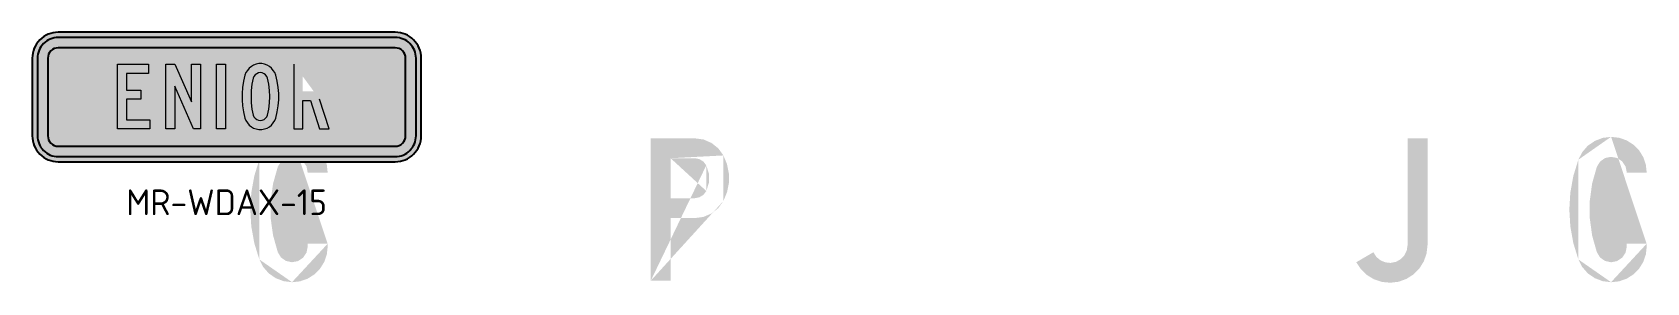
# Model space of a CAD drawing. Extents: x 141 to 1038, y -1303 to 185.
# Drawn here: x 141 to 763, y 88 to 185 of the extents above.
import ezdxf

# ---------------------------------------------------------------- set-up
doc = ezdxf.new("R2010")
doc.units = 0
doc.layers.get('0').update_dxf_attribs({"linetype": 'CONTINUOUS'})
doc.layers.add('GREEN', color=84, linetype='CONTINUOUS')
doc.layers.add('T25', color=1, linetype='CONTINUOUS')
doc.styles.add('ISO', font='iso3098b.shx')

msp = doc.modelspace()

# ---------------------------------------------------------------- hatches: boundary and pattern name
at = {"layer": 'GREEN', "linetype": 'Continuous', "true_color": 0xd1e338}
h = msp.add_hatch(color=53, dxfattribs=at)
edge = h.paths.add_edge_path()
edge.add_line((150.54, 134.69), (280.54, 134.69))
edge.add_arc((280.54, 144.69), 10, 270, 360)
edge.add_line((290.54, 144.69), (290.54, 174.69))
edge.add_arc((280.54, 174.69), 10, 0, 90)
edge.add_line((280.54, 184.69), (150.54, 184.69))
edge.add_arc((150.54, 174.69), 10, 90, 180)
edge.add_line((140.54, 174.69), (140.54, 144.69))
edge.add_arc((150.54, 144.69), 10, 180, 270)
edge = h.paths.add_edge_path(flags=16)
edge.add_line((150.54, 136.69), (280.54, 136.69))
edge.add_arc((280.54, 144.69), 8, 270, 360)
edge.add_line((288.54, 144.69), (288.54, 174.69))
edge.add_arc((280.54, 174.69), 8, 0, 90)
edge.add_line((280.54, 182.69), (150.54, 182.69))
edge.add_arc((150.54, 174.69), 8, 90, 180)
edge.add_line((142.54, 174.69), (142.54, 144.69))
edge.add_arc((150.54, 144.69), 8, 180, 270)
h = msp.add_hatch(color=53, dxfattribs=at)
edge = h.paths.add_edge_path()
edge.add_line((150.54, 140.69), (280.54, 140.69))
edge.add_arc((280.54, 144.69), 4, 270, 360)
edge.add_line((284.54, 144.69), (284.54, 174.69))
edge.add_arc((280.54, 174.69), 4, 0, 90)
edge.add_line((280.54, 178.69), (150.54, 178.69))
edge.add_arc((150.54, 174.69), 4, 90, 180)
edge.add_line((146.54, 174.69), (146.54, 144.69))
edge.add_arc((150.54, 144.69), 4, 180, 270)
h.paths.add_polyline_path([(173.44, 147.35), (173.44, 172.35), (185.38, 172.35), (185.38, 168.82), (176.91, 168.82), (176.91, 162.35), (182.38, 162.35), (182.38, 158.88), (176.91, 158.88), (176.91, 150.88), (185.85, 150.88), (185.85, 147.35)], flags=16)
h.paths.add_polyline_path([(192.03, 147.35), (192.03, 172.35), (195.5, 172.35), (201.97, 157.88), (201.97, 172.35), (205.44, 172.35), (205.44, 147.35), (202.73, 147.35), (195.5, 163.88), (195.5, 147.35)], flags=16)
h.paths.add_polyline_path([(211.62, 147.35), (211.62, 172.35), (215.09, 172.35), (215.09, 147.35)], flags=16)
h.paths.add_polyline_path([(234.44, 151.58), (235.03, 153.94), (235.38, 156.29), (235.62, 158.64), (235.62, 161.05), (235.38, 163.41), (235.03, 165.76), (234.44, 168.11), (234.09, 169.11), (233.5, 169.99), (232.85, 170.82), (232.03, 171.47), (231.09, 171.99), (230.09, 172.41), (229.03, 172.58), (227.97, 172.58), (226.91, 172.41), (225.91, 171.99), (225.03, 171.47), (224.2, 170.82), (223.5, 169.99), (222.91, 169.11), (222.56, 168.11), (221.97, 165.76), (221.62, 163.41), (221.44, 161.05), (221.44, 158.64), (221.62, 156.29), (221.97, 153.94), (222.56, 151.58), (222.91, 150.58), (223.5, 149.7), (224.2, 148.88), (225.03, 148.23), (225.91, 147.7), (226.91, 147.35), (227.97, 147.11), (229.03, 147.11), (230.09, 147.35), (231.09, 147.7), (232.03, 148.23), (232.85, 148.88), (233.5, 149.7), (234.09, 150.58)], flags=16)
h.paths.add_polyline_path([(231.2, 152.7), (231.73, 155.05), (232.03, 157.47), (232.15, 159.88), (232.03, 162.23), (231.73, 164.64), (231.2, 166.99), (230.97, 167.64), (230.5, 168.23), (229.91, 168.7), (229.26, 168.99), (228.5, 169.11), (227.79, 168.99), (227.09, 168.7), (226.5, 168.23), (226.03, 167.64), (225.79, 166.99), (225.26, 164.64), (224.97, 162.23), (224.91, 159.88), (224.97, 157.47), (225.26, 155.05), (225.79, 152.7), (226.03, 152.05), (226.5, 151.47), (227.09, 151), (227.79, 150.7), (228.5, 150.58), (229.26, 150.7), (229.91, 151), (230.5, 151.47), (230.97, 152.05)], flags=0)
edge = h.paths.add_edge_path(flags=16)
edge.add_line((241.38, 172.35), (241.38, 147.35))
edge.add_line((241.38, 147.35), (244.85, 147.35))
edge.add_line((244.85, 147.35), (244.85, 158.35))
edge.add_line((244.85, 158.35), (247.85, 158.35))
edge.add_line((247.85, 158.35), (251.32, 147.35))
edge.add_line((251.32, 147.35), (255.03, 147.35))
edge.add_line((255.03, 147.35), (251.32, 158.88))
at = {"layer": 'GREEN'}
h = msp.add_hatch(color=256, dxfattribs=at)
h.paths.add_polyline_path([(254.47, 101.95), (254.44, 101.95)], flags=16)
edge = h.paths.add_edge_path()
edge.add_line((246.76, 103.05), (254.47, 103.05))
edge.add_line((254.47, 103.05), (254.47, 101.95))
edge.add_line((254.13, 98.88), (254.47, 101.95))
edge.add_line((254.13, 98.88), (253.13, 95.97))
edge.add_line((253.13, 95.97), (251.48, 93.36))
edge.add_line((251.48, 93.36), (249.31, 91.17))
edge.add_line((249.31, 91.17), (246.71, 89.52))
edge.add_line((246.71, 89.52), (243.8, 88.52))
edge.add_line((243.8, 88.52), (240.73, 88.18))
edge.add_line((240.73, 88.18), (237.48, 88.59))
edge.add_line((237.48, 88.59), (234.41, 89.75))
edge.add_line((234.41, 89.75), (231.73, 91.61))
edge.add_line((231.73, 91.61), (229.59, 94.08))
edge.add_line((229.59, 94.08), (228.1, 97))
edge.add_line((228.1, 97), (226.17, 103.26))
edge.add_line((226.17, 103.26), (225.01, 109.71))
edge.add_line((225.01, 109.71), (224.62, 116.25))
edge.add_line((224.62, 116.25), (225.01, 122.77))
edge.add_line((225.01, 122.77), (226.17, 129.22))
edge.add_line((226.17, 129.22), (228.1, 135.48))
edge.add_line((228.1, 135.48), (229.59, 138.39))
edge.add_line((229.59, 138.39), (231.73, 140.87))
edge.add_line((231.73, 140.87), (234.41, 142.72))
edge.add_line((234.41, 142.72), (237.48, 143.91))
edge.add_line((237.48, 143.91), (240.73, 144.3))
edge.add_line((240.73, 144.3), (243.8, 143.96))
edge.add_line((243.8, 143.96), (246.71, 142.96))
edge.add_line((246.71, 142.96), (249.31, 141.31))
edge.add_line((249.31, 141.31), (251.48, 139.14))
edge.add_line((251.48, 139.14), (253.13, 136.51))
edge.add_line((253.13, 136.51), (254.13, 133.6))
edge.add_line((254.13, 133.6), (254.47, 130.53))
edge.add_line((254.47, 130.53), (246.76, 130.53))
edge.add_line((246.76, 130.53), (246.32, 132.85))
edge.add_line((246.32, 132.85), (245.01, 134.84))
edge.add_line((245.01, 134.84), (243.05, 136.15))
edge.add_line((243.05, 136.15), (240.73, 136.59))
edge.add_line((240.73, 136.59), (238.41, 136.13))
edge.add_line((238.41, 136.13), (236.48, 134.76))
edge.add_line((236.48, 134.76), (235.24, 132.75))
edge.add_line((235.24, 132.75), (233.41, 126.28))
edge.add_line((233.41, 126.28), (232.48, 119.6))
edge.add_line((232.48, 119.6), (232.48, 112.88))
edge.add_line((232.48, 112.88), (233.41, 106.23))
edge.add_line((233.41, 106.23), (235.24, 99.76))
edge.add_line((235.24, 99.76), (236.48, 97.72))
edge.add_line((236.48, 97.72), (238.41, 96.38))
edge.add_line((238.41, 96.38), (240.73, 95.89))
edge.add_line((240.73, 95.89), (243.05, 96.35))
edge.add_line((243.05, 96.35), (245.01, 97.67))
edge.add_line((245.01, 97.67), (246.32, 99.63))
edge.add_line((246.32, 99.63), (246.76, 101.95))
edge.add_line((246.76, 101.95), (246.76, 103.05))
edge = h.paths.add_edge_path(flags=16)
edge.add_line((254.47, 103.05), (254.44, 103.05))
edge.add_line((240.73, 144.3), (240.7, 144.3))
edge.add_line((228.1, 135.48), (228.07, 135.48))
edge.add_line((228.1, 97), (228.07, 97))
edge.add_line((240.73, 88.18), (240.7, 88.18))
h = msp.add_hatch(color=256, dxfattribs=at)
h.paths.add_polyline_path([(396.13, 136.05), (396.1, 136.05)], flags=16)
edge = h.paths.add_edge_path(flags=17)
edge.add_line((386.77, 120.63), (386.77, 136.05))
edge.add_line((386.77, 136.05), (396.13, 136.05))
edge.add_line((397.88, 135.69), (396.13, 136.05))
edge.add_line((397.88, 135.69), (399.43, 134.73))
edge.add_line((399.43, 134.73), (400.51, 133.29))
edge.add_line((400.51, 133.29), (401.52, 130.04))
edge.add_line((401.52, 130.04), (401.52, 126.64))
edge.add_line((401.52, 126.64), (400.51, 123.39))
edge.add_line((400.51, 123.39), (399.43, 121.95))
edge.add_line((399.43, 121.95), (397.88, 120.99))
edge.add_line((397.88, 120.99), (396.13, 120.63))
edge.add_line((396.13, 120.63), (386.77, 120.63))
h.paths.add_polyline_path([(396.1, 143.73), (396.13, 143.73)], flags=16)
edge = h.paths.add_edge_path()
edge.add_line((386.77, 88.75), (379.09, 88.75))
edge.add_line((379.09, 88.75), (379.09, 143.73))
edge.add_line((379.09, 143.73), (396.13, 143.73))
edge.add_line((399.43, 143.29), (396.13, 143.73))
edge.add_line((399.43, 143.29), (402.52, 141.95))
edge.add_line((402.52, 141.95), (405.15, 139.86))
edge.add_line((405.15, 139.86), (407.11, 137.13))
edge.add_line((407.11, 137.13), (408.5, 133.75))
edge.add_line((408.5, 133.75), (409.22, 130.17))
edge.add_line((409.22, 130.17), (409.22, 126.51))
edge.add_line((409.22, 126.51), (408.5, 122.93))
edge.add_line((408.5, 122.93), (407.11, 119.55))
edge.add_line((407.11, 119.55), (405.15, 116.82))
edge.add_line((405.15, 116.82), (402.52, 114.73))
edge.add_line((402.52, 114.73), (399.43, 113.39))
edge.add_line((399.43, 113.39), (396.13, 112.95))
edge.add_line((396.13, 112.95), (386.77, 112.95))
edge.add_line((386.77, 112.95), (386.77, 88.75))
edge = h.paths.add_edge_path()
edge.add_line((386.77, 136.05), (386.75, 136.05))
edge.add_line((400.51, 123.39), (400.49, 123.39))
edge.add_line((400.51, 133.29), (400.49, 133.29))
edge.add_line((379.09, 88.75), (379.07, 88.75))
edge.add_line((407.11, 119.55), (407.08, 119.55))
edge.add_line((407.11, 137.13), (407.08, 137.13))
h = msp.add_hatch(color=256, dxfattribs=at)
h.paths.add_polyline_path([(396.13, 136.05), (396.1, 136.05)], flags=16)
edge = h.paths.add_edge_path(flags=17)
edge.add_line((386.77, 120.63), (386.77, 136.05))
edge.add_line((386.77, 136.05), (396.13, 136.05))
edge.add_line((397.88, 135.69), (396.13, 136.05))
edge.add_line((397.88, 135.69), (399.43, 134.73))
edge.add_line((399.43, 134.73), (400.51, 133.29))
edge.add_line((400.51, 133.29), (401.52, 130.04))
edge.add_line((401.52, 130.04), (401.52, 126.64))
edge.add_line((401.52, 126.64), (400.51, 123.39))
edge.add_line((400.51, 123.39), (399.43, 121.95))
edge.add_line((399.43, 121.95), (397.88, 120.99))
edge.add_line((397.88, 120.99), (396.13, 120.63))
edge.add_line((396.13, 120.63), (386.77, 120.63))
h.paths.add_polyline_path([(396.1, 143.73), (396.13, 143.73)], flags=16)
edge = h.paths.add_edge_path()
edge.add_line((386.77, 88.75), (379.09, 88.75))
edge.add_line((379.09, 88.75), (379.09, 143.73))
edge.add_line((379.09, 143.73), (396.13, 143.73))
edge.add_line((399.43, 143.29), (396.13, 143.73))
edge.add_line((399.43, 143.29), (402.52, 141.95))
edge.add_line((402.52, 141.95), (405.15, 139.86))
edge.add_line((405.15, 139.86), (407.11, 137.13))
edge.add_line((407.11, 137.13), (408.5, 133.75))
edge.add_line((408.5, 133.75), (409.22, 130.17))
edge.add_line((409.22, 130.17), (409.22, 126.51))
edge.add_line((409.22, 126.51), (408.5, 122.93))
edge.add_line((408.5, 122.93), (407.11, 119.55))
edge.add_line((407.11, 119.55), (405.15, 116.82))
edge.add_line((405.15, 116.82), (402.52, 114.73))
edge.add_line((402.52, 114.73), (399.43, 113.39))
edge.add_line((399.43, 113.39), (396.13, 112.95))
edge.add_line((396.13, 112.95), (386.77, 112.95))
edge.add_line((386.77, 112.95), (386.77, 88.75))
edge = h.paths.add_edge_path()
edge.add_line((386.77, 136.05), (386.75, 136.05))
edge.add_line((400.51, 123.39), (400.49, 123.39))
edge.add_line((400.51, 133.29), (400.49, 133.29))
edge.add_line((379.09, 88.75), (379.07, 88.75))
edge.add_line((407.11, 119.55), (407.08, 119.55))
edge.add_line((407.11, 137.13), (407.08, 137.13))
h = msp.add_hatch(color=256, dxfattribs=at)
h.paths.add_polyline_path([(671, 102.49), (670.98, 102.49)], flags=16)
edge = h.paths.add_edge_path()
edge.add_line((671, 143.73), (671, 102.49))
edge.add_line((670.67, 100.45), (671, 102.49))
edge.add_line((670.67, 100.45), (669.77, 98.57))
edge.add_line((669.77, 98.57), (668.32, 97.07))
edge.add_line((668.32, 97.07), (666.52, 96.04))
edge.add_line((666.52, 96.04), (664.48, 95.63))
edge.add_line((664.48, 95.63), (662.42, 95.84))
edge.add_line((662.42, 95.84), (660.51, 96.64))
edge.add_line((660.51, 96.64), (658.91, 97.98))
edge.add_line((658.91, 97.98), (657.81, 99.76))
edge.add_line((657.81, 99.76), (651.21, 95.89))
edge.add_line((651.21, 95.89), (652.99, 93.21))
edge.add_line((652.99, 93.21), (655.3, 90.97))
edge.add_line((655.3, 90.97), (658.06, 89.29))
edge.add_line((658.06, 89.29), (661.13, 88.29))
edge.add_line((661.13, 88.29), (664.35, 87.98))
edge.add_line((664.35, 87.98), (667.55, 88.36))
edge.add_line((667.55, 88.36), (670.56, 89.47))
edge.add_line((670.56, 89.47), (673.3, 91.2))
edge.add_line((673.3, 91.2), (675.56, 93.49))
edge.add_line((675.56, 93.49), (677.27, 96.25))
edge.add_line((677.27, 96.25), (678.32, 99.29))
edge.add_line((678.32, 99.29), (678.68, 102.49))
edge.add_line((678.68, 102.49), (678.68, 143.73))
edge.add_line((678.68, 143.73), (671, 143.73))
edge = h.paths.add_edge_path(flags=16)
edge.add_line((678.68, 102.49), (678.66, 102.49))
edge.add_line((678.68, 102.49), (678.66, 102.49))
edge = h.paths.add_edge_path(flags=16)
edge.add_line((657.81, 99.76), (657.78, 99.76))
h = msp.add_hatch(color=256, dxfattribs=at)
h.paths.add_polyline_path([(763.23, 101.95), (763.2, 101.95)], flags=16)
edge = h.paths.add_edge_path()
edge.add_line((755.55, 103.05), (763.23, 103.05))
edge.add_line((763.23, 103.05), (763.23, 101.95))
edge.add_line((762.89, 98.88), (763.23, 101.95))
edge.add_line((762.89, 98.88), (761.89, 95.97))
edge.add_line((761.89, 95.97), (760.26, 93.36))
edge.add_line((760.26, 93.36), (758.07, 91.17))
edge.add_line((758.07, 91.17), (755.47, 89.52))
edge.add_line((755.47, 89.52), (752.56, 88.52))
edge.add_line((752.56, 88.52), (749.49, 88.18))
edge.add_line((749.49, 88.18), (746.24, 88.59))
edge.add_line((746.24, 88.59), (743.2, 89.75))
edge.add_line((743.2, 89.75), (740.49, 91.61))
edge.add_line((740.49, 91.61), (738.35, 94.08))
edge.add_line((738.35, 94.08), (736.86, 97))
edge.add_line((736.86, 97), (734.93, 103.26))
edge.add_line((734.93, 103.26), (733.77, 109.71))
edge.add_line((733.77, 109.71), (733.38, 116.25))
edge.add_line((733.38, 116.25), (733.77, 122.77))
edge.add_line((733.77, 122.77), (734.93, 129.22))
edge.add_line((734.93, 129.22), (736.86, 135.48))
edge.add_line((736.86, 135.48), (738.35, 138.39))
edge.add_line((738.35, 138.39), (740.49, 140.87))
edge.add_line((740.49, 140.87), (743.2, 142.72))
edge.add_line((743.2, 142.72), (746.24, 143.91))
edge.add_line((746.24, 143.91), (749.49, 144.3))
edge.add_line((749.49, 144.3), (752.56, 143.96))
edge.add_line((752.56, 143.96), (755.47, 142.96))
edge.add_line((755.47, 142.96), (758.07, 141.31))
edge.add_line((758.07, 141.31), (760.26, 139.14))
edge.add_line((760.26, 139.14), (761.89, 136.51))
edge.add_line((761.89, 136.51), (762.89, 133.6))
edge.add_line((762.89, 133.6), (763.23, 130.53))
edge.add_line((763.23, 130.53), (755.55, 130.53))
edge.add_line((755.55, 130.53), (755.08, 132.85))
edge.add_line((755.08, 132.85), (753.77, 134.84))
edge.add_line((753.77, 134.84), (751.81, 136.15))
edge.add_line((751.81, 136.15), (749.49, 136.59))
edge.add_line((749.49, 136.59), (747.17, 136.13))
edge.add_line((747.17, 136.13), (745.24, 134.76))
edge.add_line((745.24, 134.76), (744, 132.75))
edge.add_line((744, 132.75), (742.17, 126.28))
edge.add_line((742.17, 126.28), (741.27, 119.6))
edge.add_line((741.27, 119.6), (741.27, 112.88))
edge.add_line((741.27, 112.88), (742.17, 106.23))
edge.add_line((742.17, 106.23), (744, 99.76))
edge.add_line((744, 99.76), (745.24, 97.72))
edge.add_line((745.24, 97.72), (747.17, 96.38))
edge.add_line((747.17, 96.38), (749.49, 95.89))
edge.add_line((749.49, 95.89), (751.81, 96.35))
edge.add_line((751.81, 96.35), (753.77, 97.67))
edge.add_line((753.77, 97.67), (755.08, 99.63))
edge.add_line((755.08, 99.63), (755.55, 101.95))
edge.add_line((755.55, 101.95), (755.55, 103.05))
edge = h.paths.add_edge_path(flags=16)
edge.add_line((763.23, 103.05), (763.2, 103.05))
edge.add_line((749.49, 144.3), (749.46, 144.3))
edge.add_line((736.86, 135.48), (736.83, 135.48))
edge.add_line((736.86, 97), (736.83, 97))
edge.add_line((749.49, 88.18), (749.46, 88.18))
at = {"layer": 'T25', "linetype": 'Continuous'}
h = msp.add_hatch(color=256, dxfattribs=at)
edge = h.paths.add_edge_path()
edge.add_line((150.54, 136.69), (280.54, 136.69))
edge.add_arc((280.54, 144.69), 8, 270, 360)
edge.add_line((288.54, 144.69), (288.54, 174.69))
edge.add_arc((280.54, 174.69), 8, 0, 90)
edge.add_line((280.54, 182.69), (150.54, 182.69))
edge.add_arc((150.54, 174.69), 8, 90, 180)
edge.add_line((142.54, 174.69), (142.54, 144.69))
edge.add_arc((150.54, 144.69), 8, 180, 270)
edge = h.paths.add_edge_path(flags=16)
edge.add_line((150.54, 140.69), (280.54, 140.69))
edge.add_arc((280.54, 144.69), 4, 270, 360)
edge.add_line((284.54, 144.69), (284.54, 174.69))
edge.add_arc((280.54, 174.69), 4, 0, 90)
edge.add_line((280.54, 178.69), (150.54, 178.69))
edge.add_arc((150.54, 174.69), 4, 90, 180)
edge.add_line((146.54, 174.69), (146.54, 144.69))
edge.add_arc((150.54, 144.69), 4, 180, 270)
h = msp.add_hatch(color=256, dxfattribs=at)
h.paths.add_polyline_path([(231.2, 152.7), (231.73, 155.05), (232.03, 157.47), (232.15, 159.88), (232.03, 162.23), (231.73, 164.64), (231.2, 166.99), (230.97, 167.64), (230.5, 168.23), (229.91, 168.7), (229.26, 168.99), (228.5, 169.11), (227.79, 168.99), (227.09, 168.7), (226.5, 168.23), (226.03, 167.64), (225.79, 166.99), (225.26, 164.64), (224.97, 162.23), (224.91, 159.88), (224.97, 157.47), (225.26, 155.05), (225.79, 152.7), (226.03, 152.05), (226.5, 151.47), (227.09, 151), (227.79, 150.7), (228.5, 150.58), (229.26, 150.7), (229.91, 151), (230.5, 151.47), (230.97, 152.05)], flags=16)
h.paths.add_polyline_path([(234.44, 151.58), (235.03, 153.94), (235.38, 156.29), (235.62, 158.64), (235.62, 161.05), (235.38, 163.41), (235.03, 165.76), (234.44, 168.11), (234.09, 169.11), (233.5, 169.99), (232.85, 170.82), (232.03, 171.47), (231.09, 171.99), (230.09, 172.41), (229.03, 172.58), (227.97, 172.58), (226.91, 172.41), (225.91, 171.99), (225.03, 171.47), (224.2, 170.82), (223.5, 169.99), (222.91, 169.11), (222.56, 168.11), (221.97, 165.76), (221.62, 163.41), (221.44, 161.05), (221.44, 158.64), (221.62, 156.29), (221.97, 153.94), (222.56, 151.58), (222.91, 150.58), (223.5, 149.7), (224.2, 148.88), (225.03, 148.23), (225.91, 147.7), (226.91, 147.35), (227.97, 147.11), (229.03, 147.11), (230.09, 147.35), (231.09, 147.7), (232.03, 148.23), (232.85, 148.88), (233.5, 149.7), (234.09, 150.58)])
h.paths.add_polyline_path([(211.62, 147.35), (211.62, 172.35), (215.09, 172.35), (215.09, 147.35)])
h.paths.add_polyline_path([(192.03, 147.35), (192.03, 172.35), (195.5, 172.35), (201.97, 157.88), (201.97, 172.35), (205.44, 172.35), (205.44, 147.35), (202.73, 147.35), (195.5, 163.88), (195.5, 147.35)])
h.paths.add_polyline_path([(173.44, 147.35), (173.44, 172.35), (185.38, 172.35), (185.38, 168.82), (176.91, 168.82), (176.91, 162.35), (182.38, 162.35), (182.38, 158.88), (176.91, 158.88), (176.91, 150.88), (185.85, 150.88), (185.85, 147.35)])
h.paths.add_polyline_path([(264.67, 153.88), (264.67, 154.88), (261.2, 154.88), (261.2, 154.11), (261.32, 153), (261.56, 151.94), (261.97, 150.94), (262.56, 150), (263.26, 149.17), (264.09, 148.41), (265.03, 147.88), (266.03, 147.47), (267.09, 147.17), (268.15, 147.11), (269.26, 147.17), (270.26, 147.47), (271.26, 147.88), (272.2, 148.47), (272.97, 149.17), (273.67, 150), (274.2, 150.94), (274.62, 151.94), (274.79, 153), (274.85, 154.11), (274.73, 155.47), (274.44, 156.76), (273.91, 158.05), (273.26, 159.23), (272.44, 160.29), (271.5, 161.29), (270.38, 162.11), (267.2, 164.11), (266.62, 164.52), (266.2, 165.11), (265.91, 165.76), (265.85, 166.47), (265.97, 167.17), (266.26, 167.82), (266.67, 168.41), (267.26, 168.82), (267.97, 169.05), (268.67, 169.11), (269.38, 168.99), (269.97, 168.7), (270.56, 168.23), (270.97, 167.7), (271.26, 167.05), (271.38, 166.35), (274.85, 166.35), (274.79, 167.41), (274.5, 168.47), (274.03, 169.47), (273.44, 170.35), (272.67, 171.17), (271.79, 171.76), (270.79, 172.23), (269.73, 172.52), (268.67, 172.58), (267.62, 172.52), (266.56, 172.23), (265.56, 171.76), (264.67, 171.17), (263.91, 170.35), (263.26, 169.47), (262.85, 168.47), (262.56, 167.41), (262.5, 166.35), (262.56, 165.23), (262.85, 164.17), (263.32, 163.17), (263.97, 162.23), (264.79, 161.47), (265.67, 160.88), (268.91, 158.88), (269.62, 158.29), (270.26, 157.58), (270.73, 156.82), (271.09, 155.94), (271.32, 155.05), (271.38, 154.11), (271.32, 153.35), (271.09, 152.64), (270.73, 152), (270.2, 151.47), (269.62, 151.05), (268.91, 150.76), (268.15, 150.58), (267.44, 150.64), (266.67, 150.82), (266.03, 151.23), (265.44, 151.76), (265.03, 152.35), (264.79, 153.11)])
h.paths.add_polyline_path([(251.32, 158.88), (252.15, 159.29), (252.91, 159.88), (253.56, 160.58), (254.03, 161.35), (254.5, 162.41), (254.85, 163.58), (255.03, 164.76), (255.03, 165.94), (254.85, 167.11), (254.5, 168.29), (254.03, 169.35), (253.5, 170.17), (252.79, 170.94), (251.97, 171.52), (251.09, 171.99), (250.09, 172.23), (249.09, 172.35), (241.38, 172.35), (241.38, 147.35), (244.85, 147.35), (244.85, 158.35), (247.85, 158.35), (251.32, 147.35), (255.03, 147.35)])
h.paths.add_polyline_path([(249.09, 161.88), (244.85, 161.88), (244.85, 168.82), (249.09, 168.82), (249.67, 168.76), (250.26, 168.52), (250.73, 168.11), (251.09, 167.58), (251.38, 166.7), (251.56, 165.82), (251.56, 164.88), (251.38, 163.99), (251.09, 163.11), (250.73, 162.58), (250.26, 162.17), (249.67, 161.94)], flags=16)
h.paths.add_polyline_path([(158.32, 153.88), (158.32, 154.88), (154.85, 154.88), (154.85, 154.11), (154.97, 153), (155.21, 151.94), (155.62, 150.94), (156.21, 150), (156.91, 149.17), (157.73, 148.41), (158.68, 147.88), (159.68, 147.47), (160.73, 147.17), (161.79, 147.11), (162.85, 147.17), (163.91, 147.47), (164.91, 147.88), (165.79, 148.47), (166.62, 149.17), (167.32, 150), (167.85, 150.94), (168.26, 151.94), (168.44, 153), (168.5, 154.11), (168.38, 155.47), (168.03, 156.76), (167.56, 158.05), (166.91, 159.23), (166.09, 160.29), (165.09, 161.29), (164.03, 162.11), (160.79, 164.11), (160.26, 164.52), (159.79, 165.11), (159.56, 165.76), (159.5, 166.47), (159.56, 167.17), (159.85, 167.82), (160.32, 168.41), (160.91, 168.82), (161.62, 169.05), (162.32, 169.11), (162.97, 168.99), (163.62, 168.7), (164.21, 168.23), (164.62, 167.7), (164.91, 167.05), (165.03, 166.35), (168.5, 166.35), (168.38, 167.41), (168.15, 168.47), (167.68, 169.47), (167.09, 170.35), (166.32, 171.17), (165.38, 171.76), (164.44, 172.23), (163.38, 172.52), (162.32, 172.58), (161.21, 172.52), (160.21, 172.23), (159.21, 171.76), (158.32, 171.17), (157.56, 170.35), (156.91, 169.47), (156.44, 168.47), (156.21, 167.41), (156.09, 166.35), (156.21, 165.23), (156.5, 164.17), (156.97, 163.17), (157.62, 162.23), (158.38, 161.47), (159.32, 160.88), (162.56, 158.88), (163.26, 158.29), (163.91, 157.58), (164.38, 156.82), (164.73, 155.94), (164.97, 155.05), (165.03, 154.11), (164.97, 153.35), (164.73, 152.64), (164.32, 152), (163.85, 151.47), (163.21, 151.05), (162.56, 150.76), (161.79, 150.58), (161.03, 150.64), (160.32, 150.82), (159.68, 151.23), (159.09, 151.76), (158.68, 152.35), (158.44, 153.11)])

# ---------------------------------------------------------------- linework, layer by layer
at = {"color": 1, "lineweight": 0}
for points in [[(173.44, 147.35), (173.44, 172.35), (185.38, 172.35), (185.38, 168.82), (176.91, 168.82), (176.91, 162.35), (182.38, 162.35), (182.38, 158.88), (176.91, 158.88), (176.91, 150.88), (185.85, 150.88), (185.85, 147.35), (173.44, 147.35), (173.44, 147.35)], [(192.03, 147.35), (192.03, 172.35), (195.5, 172.35), (201.97, 157.88), (201.97, 172.35), (205.44, 172.35), (205.44, 147.35), (202.73, 147.35), (195.5, 163.88), (195.5, 147.35), (192.03, 147.35), (192.03, 147.35)], [(211.62, 147.35), (211.62, 172.35), (215.09, 172.35), (215.09, 147.35), (211.62, 147.35), (211.62, 147.35)], [(234.44, 151.58), (235.03, 153.94), (235.38, 156.29), (235.62, 158.64), (235.62, 161.05), (235.38, 163.41), (235.03, 165.76), (234.44, 168.11), (234.09, 169.11), (233.5, 169.99), (232.85, 170.82), (232.03, 171.47), (231.09, 171.99), (230.09, 172.41), (229.03, 172.58), (227.97, 172.58), (226.91, 172.41), (225.91, 171.99), (225.03, 171.47), (224.2, 170.82), (223.5, 169.99), (222.91, 169.11), (222.56, 168.11), (221.97, 165.76), (221.62, 163.41), (221.44, 161.05), (221.44, 158.64), (221.62, 156.29), (221.97, 153.94), (222.56, 151.58), (222.91, 150.58), (223.5, 149.7), (224.2, 148.88), (225.03, 148.23), (225.91, 147.7), (226.91, 147.35), (227.97, 147.11), (229.03, 147.11), (230.09, 147.35), (231.09, 147.7), (232.03, 148.23), (232.85, 148.88), (233.5, 149.7), (234.09, 150.58), (234.44, 151.58), (234.44, 151.58)], [(231.2, 152.7), (231.73, 155.05), (232.03, 157.47), (232.15, 159.88), (232.03, 162.23), (231.73, 164.64), (231.2, 166.99), (230.97, 167.64), (230.5, 168.23), (229.91, 168.7), (229.26, 168.99), (228.5, 169.11), (227.79, 168.99), (227.09, 168.7), (226.5, 168.23), (226.03, 167.64), (225.79, 166.99), (225.26, 164.64), (224.97, 162.23), (224.91, 159.88), (224.97, 157.47), (225.26, 155.05), (225.79, 152.7), (226.03, 152.05), (226.5, 151.47), (227.09, 151), (227.79, 150.7), (228.5, 150.58), (229.26, 150.7), (229.91, 151), (230.5, 151.47), (230.97, 152.05), (231.2, 152.7), (231.2, 152.7)], [(241.38, 172.35), (241.38, 147.35), (244.85, 147.35), (244.85, 158.35), (247.85, 158.35), (251.32, 147.35), (255.03, 147.35), (251.32, 158.88)]]:
    msp.add_lwpolyline(points, dxfattribs=at)
at = {"layer": 'T25', "color": 3}
for points in [[(150.54, 134.69), (280.54, 134.69, 0.414214), (290.54, 144.69), (290.54, 174.69, 0.414214), (280.54, 184.69), (150.54, 184.69, 0.414214), (140.54, 174.69), (140.54, 144.69, 0.414214)], [(150.54, 136.69), (280.54, 136.69, 0.414214), (288.54, 144.69), (288.54, 174.69, 0.414214), (280.54, 182.69), (150.54, 182.69, 0.414214), (142.54, 174.69), (142.54, 144.69, 0.414214)], [(150.54, 140.69), (280.54, 140.69, 0.414214), (284.54, 144.69), (284.54, 174.69, 0.414214), (280.54, 178.69), (150.54, 178.69, 0.414214), (146.54, 174.69), (146.54, 144.69, 0.414214)]]:
    msp.add_lwpolyline(points, format="xyb", close=True, dxfattribs=at)

# ---------------------------------------------------------------- texts
at = {"layer": 'GREEN', "linetype": 'Continuous', "insert": (176.77, 124.02), "char_height": 9.938, "attachment_point": 1, "style": 'ISO'}
msp.add_mtext_dynamic_manual_height_columns('MR-WDAX-15', width=13.6927, gutter_width=7.25, heights=[0], dxfattribs=at)

doc.saveas('drawing.dxf')
